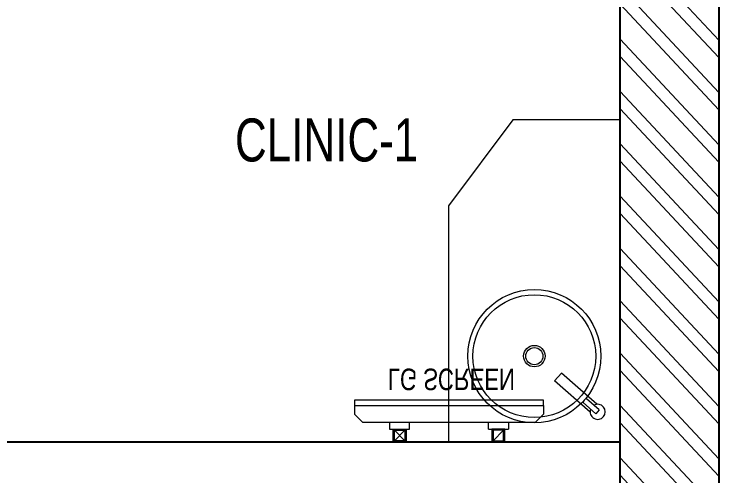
# Model space of a CAD drawing. Header units: feet. Extents: x 9588155 to 9598705, y -6772907 to -6766967.
# Drawn here: x 9597063 to 9598705, y -6769635 to -6768561 of the extents above; entities that cross this region are included whole.
import ezdxf

# ---------------------------------------------------------------- set-up
doc = ezdxf.new("R2010")
doc.units = ezdxf.units.FT
doc.header["$LTSCALE"] = 33
doc.header["$MEASUREMENT"] = 0
doc.layers.add('A-WALL', color=1, linetype='Continuous')
for name, color, linetype, lineweight in [('Floor-Unit', 1, 'Continuous', 13), ('LENS-PARTITION', 21, 'Continuous', 25), ('LENS_DIMENSION', 193, 'Continuous', 0), ('LENS_TEXT', 31, 'Continuous', 5), ('LK-FURNITURE', 13, 'Continuous', 9), ('LK-IT', 3, 'Continuous', 18), ('LN-ELEVATION-3', 125, 'Continuous', 18), ('LN-HATCH', 251, 'Continuous', 0), ('TV', 92, 'Continuous', 18)]:
    doc.layers.add(name, color=color, linetype=linetype, lineweight=lineweight)
doc.styles.get("Standard").update_dxf_attribs({"font": 'GILC____.TTF'})

# ---------------------------------------------------------------- blocks, each defined once
blk = doc.blocks.new('A$Cfb444397')
at = {"layer": 'LN-HATCH'}
h = blk.add_hatch(dxfattribs=at)
h.set_pattern_fill('ANSI32', color=256, scale=222, angle=88.10999999999999)
h.set_pattern_definition([(133.11, (-3472457.377906977, 5461264.686046511), (-60.77608072651567, -56.89314995255626), []), (133.11, (-3472456.083596721, 5461303.909123339), (-60.77608072651567, -56.89314995255626), [])])
h.paths.add_polyline_path([(-7220, 5940), (670, 5940), (670, 2840), (0, 2839.999999999069), (0, 0), (-7220, 0), (-7220, 140), (-6240, 140), (-6240, 230), (-230, 230), (-230, 3070), (440, 3070.000000000931), (440, 5710), (-6240, 5710), (-6240, 5800), (-7220, 5800)])
h.paths.add_polyline_path([(-9370, 5940), (-7700, 5940), (-7700, 5800), (-9370, 5800)])
h.paths.add_polyline_path([(-9370, 140), (-7700, 140), (-7700, 0), (-9370, 0)])
at = {"layer": 'A-WALL'}
blk.add_lwpolyline([(-7220, 5940), (670, 5940), (670, 2840), (0, 2839.999999999069), (0, 0), (-7220, 0), (-7220, 140), (-6240, 140), (-6240, 230), (-230, 230), (-230, 3070), (440, 3070.000000000931), (440, 5710), (-6240, 5710), (-6240, 5800), (-7220, 5800)], close=True, dxfattribs=at)
blk = doc.blocks.new('CLINIC SCREEN')
at = {"layer": 'TV'}
for p, q in [((-103.1090284836336, 42.85441964946222), (-127.4114311772946, 18.55201695591665)), ((-127.4114311772946, 42.85441964946222), (-103.1090284836336, 18.55201695591665)), ((102.7052824410566, 42.85441964946222), (127.007685134602, 18.55201695591665))]:
    blk.add_line(p, q, dxfattribs=at)
at = {"layer": 'TV', "ltscale": 12}
for p, q in [((-220.0000000000082, -19.41163062257681), (-200.5883693773149, 0)), ((200.5883693773149, 0), (-200.5883693773149, 0)), ((-138.5315413423604, 0), (-138.5315413423604, 15.514207008644)), ((-138.5315413423604, 15.514207008644), (-91.98892031613741, 15.514207008644)), ((-91.98892031613741, 15.514207008644), (-91.98892031613741, 0)), ((91.98892031610741, 15.514207008644), (91.98892031610741, 0)), ((91.98892031610741, 15.514207008644), (138.5315413423595, 15.514207008644)), ((138.5315413423595, 0), (138.5315413423595, 15.514207008644)), ((219.9999999999918, -19.41163062257681), (200.5883693773149, 0)), ((-220.0000000000082, -38.82326124538668), (-220.0000000000082, -19.41163062257681)), ((219.9999999999918, -38.82326124538668), (219.9999999999918, -19.41163062257681))]:
    blk.add_line(p, q, dxfattribs=at)
at = {"layer": 'TV'}
for points in [[(-130.4492315140169, 15.51421661919448), (-100.0712281470269, 15.51421661919448), (-100.0712281470269, 45.89221998606814), (-130.4492315140169, 45.89221998606814)], [(-127.4114311772946, 18.55201695591665), (-103.1090284836336, 18.55201695591665), (-103.1090284836336, 42.85441964946222), (-127.4114311772946, 42.85441964946222)], [(130.0454854713243, 15.51421661919448), (99.66748210433435, 15.51421661919448), (99.66748210433435, 45.89221998606814), (130.0454854713243, 45.89221998606814)], [(127.007685134602, 18.55201695591665), (102.7052824410566, 18.55201695591665), (102.7052824410566, 42.85441964946222), (127.007685134602, 42.85441964946222)]]:
    blk.add_lwpolyline(points, close=True, dxfattribs=at)
at = {"layer": 'TV', "ltscale": 12}
blk.add_lwpolyline([(-220.0000000000082, -51.71278328332107), (-220.0000000000082, -38.82326124538668), (219.9999999999918, -38.82326124538668), (219.9999999999918, -51.71278328332107)], close=True, dxfattribs=at)
at = {"layer": 'Floor-Unit', "color": 0, "ltscale": 2, "insert": (5.199680584678389, -100.4085774972336), "char_height": 50, "attachment_point": 5}
blk.add_mtext_dynamic_manual_height_columns('LG SCREEN', width=466.4796511627907, gutter_width=12.5, heights=[0], dxfattribs=at)
blk = doc.blocks.new('rtf')
at = {"color": 0, "linetype": 'ByBlock', "lineweight": -2}
for p, q in [((16412.5253540573, -172798.8148984113), (16452.40026456733, -172798.8148984113)), ((16412.5253540573, -172810.8148984113), (16412.5253540573, -172798.8148984113)), ((16425.26329468148, -172793.1007600746), (16535.26329468148, -172793.1007600746)), ((16535.26329468148, -172793.1007600746), (16535.26329468148, -172817.1007600746)), ((16412.5253540573, -172810.8148984113), (16452.40026456733, -172810.8148984113)), ((16425.26329468148, -172817.1007600746), (16535.26329468148, -172817.1007600746))]:
    blk.add_line(p, q, dxfattribs=at)
for centre, radius, start, end in [((16412.5253540573, -172805.1007600746), 17.5, 21.05058810897431, 340.9421780194656), ((16444.53660690578, -172804.8148984114), 9.891264419597851, 322.656233941354, 37.34376605891414)]:
    blk.add_arc(centre, radius, start, end, dxfattribs=at)
blk = doc.blocks.new('dsg')
at = {"color": 0, "linetype": 'ByBlock', "lineweight": -2}
for radius in [155, 143, 25, 20]:
    blk.add_circle((11491.5035008227, -171102.5847399924), radius, dxfattribs=at)
blk.add_blockref('rtf', (-5117.472106590168, 1702.9323767405), dxfattribs=at)

msp = doc.modelspace()

# ---------------------------------------------------------------- linework, layer by layer
at = {"layer": 'LENS-PARTITION'}
msp.add_lwpolyline([(9598474.719021138, -6769556.71307879), (9596154.719021136, -6769556.71307879), (9596154.719021136, -6769656.713078789), (9598474.719021138, -6769656.71307879)], close=True, dxfattribs=at)
at = {"layer": 'LK-FURNITURE'}
msp.add_lwpolyline([(9598074.719021136, -6769556.71307879), (9598474.719021138, -6769556.71307879), (9598474.719021138, -6768806.713078789), (9598224.719021136, -6768806.713078788), (9598074.719021136, -6769006.713078788)], close=True, dxfattribs=at)

# ---------------------------------------------------------------- block references
at = {"layer": 'LENS_DIMENSION'}
msp.add_blockref('A$Cfb444397', (9598034.719021136, -6772906.713078791), dxfattribs=at)
at = {"layer": 'LK-IT', "xscale": -1, "rotation": 180}
msp.add_blockref('CLINIC SCREEN', (9598076.051539032, -6769510.820858804), dxfattribs=at)
at = {"layer": 'LN-ELEVATION-3', "rotation": 138.8441725848134}
msp.add_blockref('dsg', (9494322.74807202, -6905746.364054257), dxfattribs=at)

# ---------------------------------------------------------------- texts
at = {"layer": 'LENS_TEXT', "linetype": 'Continuous', "ltscale": 3, "insert": (9597790.719021134, -6768854.21307879), "char_height": 100, "attachment_point": 5}
msp.add_mtext_dynamic_manual_height_columns('CLINIC-1', width=730.5073781448633, gutter_width=0.9999999999999992, heights=[0], dxfattribs=at)

doc.saveas('drawing.dxf')
